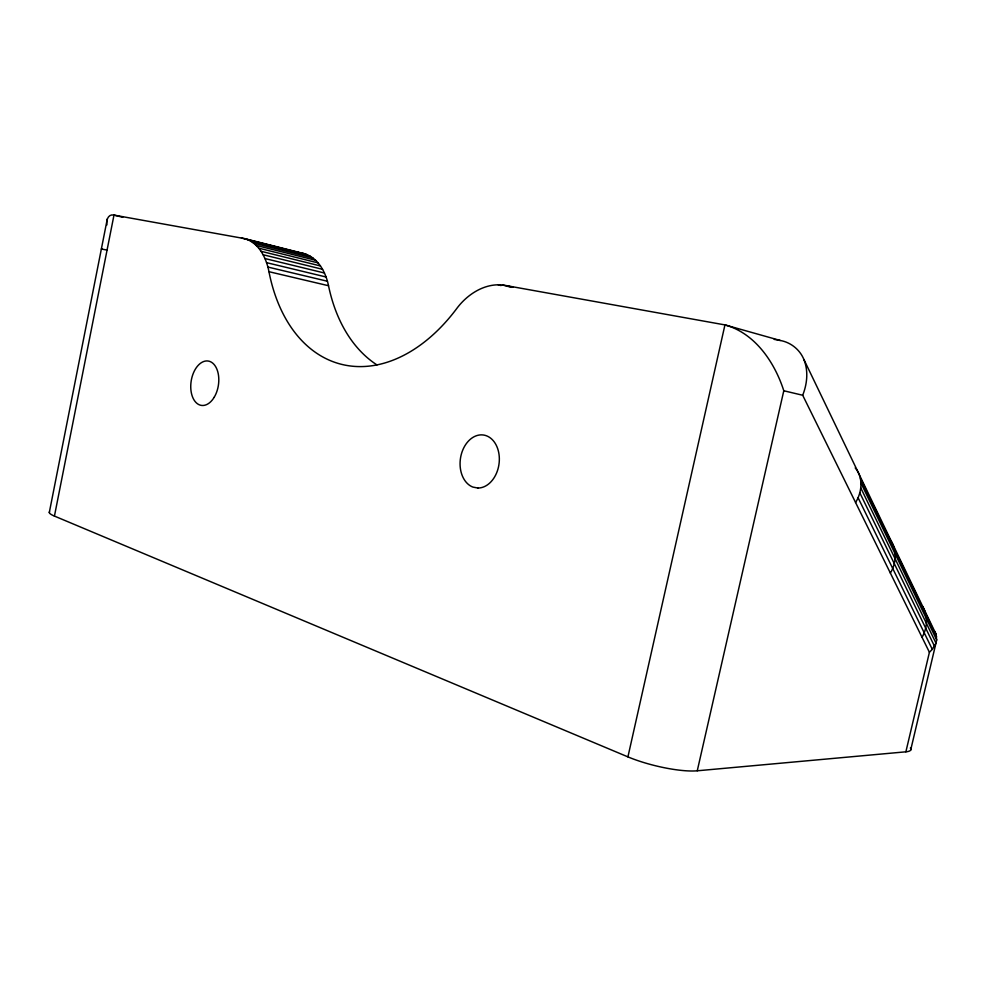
<?xml version="1.0" encoding="UTF-8"?>
<svg xmlns="http://www.w3.org/2000/svg" width="986" height="986" viewBox="0 0 986 986"><rect width="100%" height="100%" fill="white"/><g stroke="black" fill="none" stroke-linecap="round" stroke-linejoin="round"><path stroke-width="1.48" d="M855.577 502.503C862.01 492.224 863.539 477.594 855.207 467.894M376.948 364.919A166.954 114.647 -74.7 0 1 328.523 285.73C325.787 272.247 318.133 257.592 303.971 253.599L244.627 238.624L113.982 215.108C108.238 213.629 105.946 220.371 106.956 224.894M49.3 512.523L107.289 218.991M910.349 748.017A42.324 7.494 14.8 0 1 905.875 751.813L697.262 770.793A49.781 11.08 13.8 0 1 627.922 756.878L54.44 516.085L113.982 215.108L122.757 217.277M627.922 756.878L724.944 324.912C755.042 333.145 774.725 362.404 783.796 390.764L697.262 770.793M244.627 238.624C259.022 242.79 266.331 258.024 268.956 271.692A173.672 114.968 -75.1 0 0 456.432 308.951C467.771 293.409 487.244 281.244 507.05 285.755L724.944 324.912L780.259 340.478C790.735 342.302 799.88 349.648 803.898 359.496L935.862 633.801L936.7 639.976L910.657 750.124M905.875 751.813L929.416 652.276L932.312 649.343L935.985 643.131L860.803 487.947M929.416 652.276L802.69 395.25C807.189 383.973 808.52 370.958 803.898 359.496M922.046 637.338C927.444 627.922 928.356 615.597 922.44 606.193M890.358 573.076C896.903 562.365 897.346 547.378 888.534 537.764M297.76 252.416L303.971 253.599M774.207 339.381L780.259 340.478M107.055 250.087L101.361 249.002L102.137 249.248M268.956 271.692L328.523 285.73M783.796 390.764L802.69 395.25M267.896 267.058L327.426 281.244M266.553 262.658L326.07 276.992M264.951 258.542L324.443 273.011M263.102 254.733L322.57 269.314M261.007 251.27L320.462 265.949M258.714 248.152L318.133 262.917M256.2 245.428L315.619 260.267M241.447 238.008L307.077 254.647M250.69 241.176L310.06 256.113M253.525 243.098L312.919 257.987M498.14 284.794L501.073 285.558M507.05 285.755L512.893 287.308M502.626 285.016L511.401 287.345M934.334 630.904L935.862 633.801M858.067 497.696L932.312 649.343M859.817 492.815L934.518 646.274M860.433 478.592L936.651 636.845M861.012 483.177L936.7 639.976M54.44 516.085A35.816 5.238 10 0 1 49.522 511.87M477.84 488.033L472.849 487.072A26.708 19.486 -82.1 0 1 465.922 444.193A26.708 19.486 -82.1 0 1 498.213 450.405A26.708 19.486 -82.1 0 1 477.84 488.033M214.159 397.321A22.444 13.767 -81.2 0 0 209.106 361.221A22.444 13.767 -81.2 0 0 191.05 391.109A22.444 13.767 -81.2 0 0 214.159 397.321"/></g></svg>
